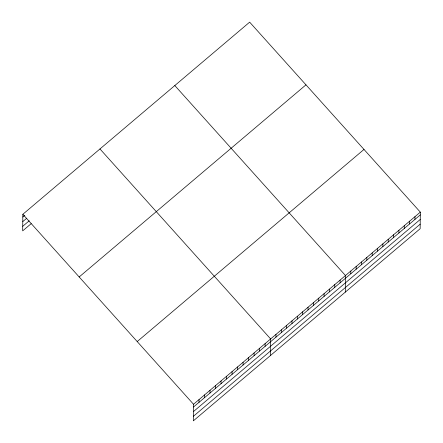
<?xml version="1.0" encoding="UTF-8"?>
<svg xmlns="http://www.w3.org/2000/svg" width="443" height="443" viewBox="0 0 443 443"><rect width="100%" height="100%" fill="white"/><g stroke="black" fill="none" stroke-linecap="round" stroke-linejoin="round"><path stroke-width="0.66" d="M22.853 214.274L193.525 404.254L193.347 420.85L420.147 228.726L420.318 212.131L249.653 22.15L22.853 214.274L22.682 230.869L31.193 223.66M199.001 402.349L199.029 399.586M204.511 397.681L204.539 394.923M210.015 393.019L210.048 390.255M215.525 388.35L215.553 385.593M221.035 383.682L221.063 380.925M226.539 379.02L226.572 376.257M232.049 374.352L232.077 371.594M237.559 369.689L237.586 366.926M243.063 365.021L243.096 362.263M248.573 360.353L248.601 357.595M254.083 355.69L254.11 352.927M259.587 351.022L259.62 348.264M265.097 346.36L265.124 343.596M270.463 355.53L270.634 338.934L99.963 148.948M275.95 337.162L275.978 334.404M281.299 332.632L281.327 329.874M286.643 328.108L286.671 325.345M291.987 323.578L292.02 320.815M297.336 319.049L297.364 316.291M302.68 314.519L302.707 311.761M308.029 309.989L308.057 307.232M313.373 305.465L313.4 302.702M318.716 300.935L318.75 298.172M324.066 296.406L324.093 293.648M329.409 291.876L329.437 289.118M334.758 287.346L334.786 284.589M340.102 282.822L340.13 280.059M345.302 292.131L345.479 275.529L174.808 85.549M350.795 273.763L350.823 271.005M356.139 269.233L356.172 266.476M361.488 264.704L361.516 261.946M366.832 260.179L366.859 257.416M372.181 255.65L372.209 252.887M377.525 251.12L377.552 248.362M382.868 246.59L382.902 243.833M388.218 242.061L388.245 239.303M393.561 237.537L393.589 234.773M398.91 233.007L398.938 230.244M404.254 228.477L404.282 225.72M409.598 223.948L409.631 221.19M414.947 219.418L414.975 216.66M22.826 217.031L24.825 215.337M22.776 221.6L26.779 218.205M22.726 226.301L29.238 220.786M79.175 276.964L305.975 84.846M137.203 341.559L364.002 149.435M193.525 404.254L420.318 212.131M193.491 407.012L420.291 214.894M193.447 411.58L420.246 219.457M193.397 416.282L420.197 224.164"/></g></svg>
